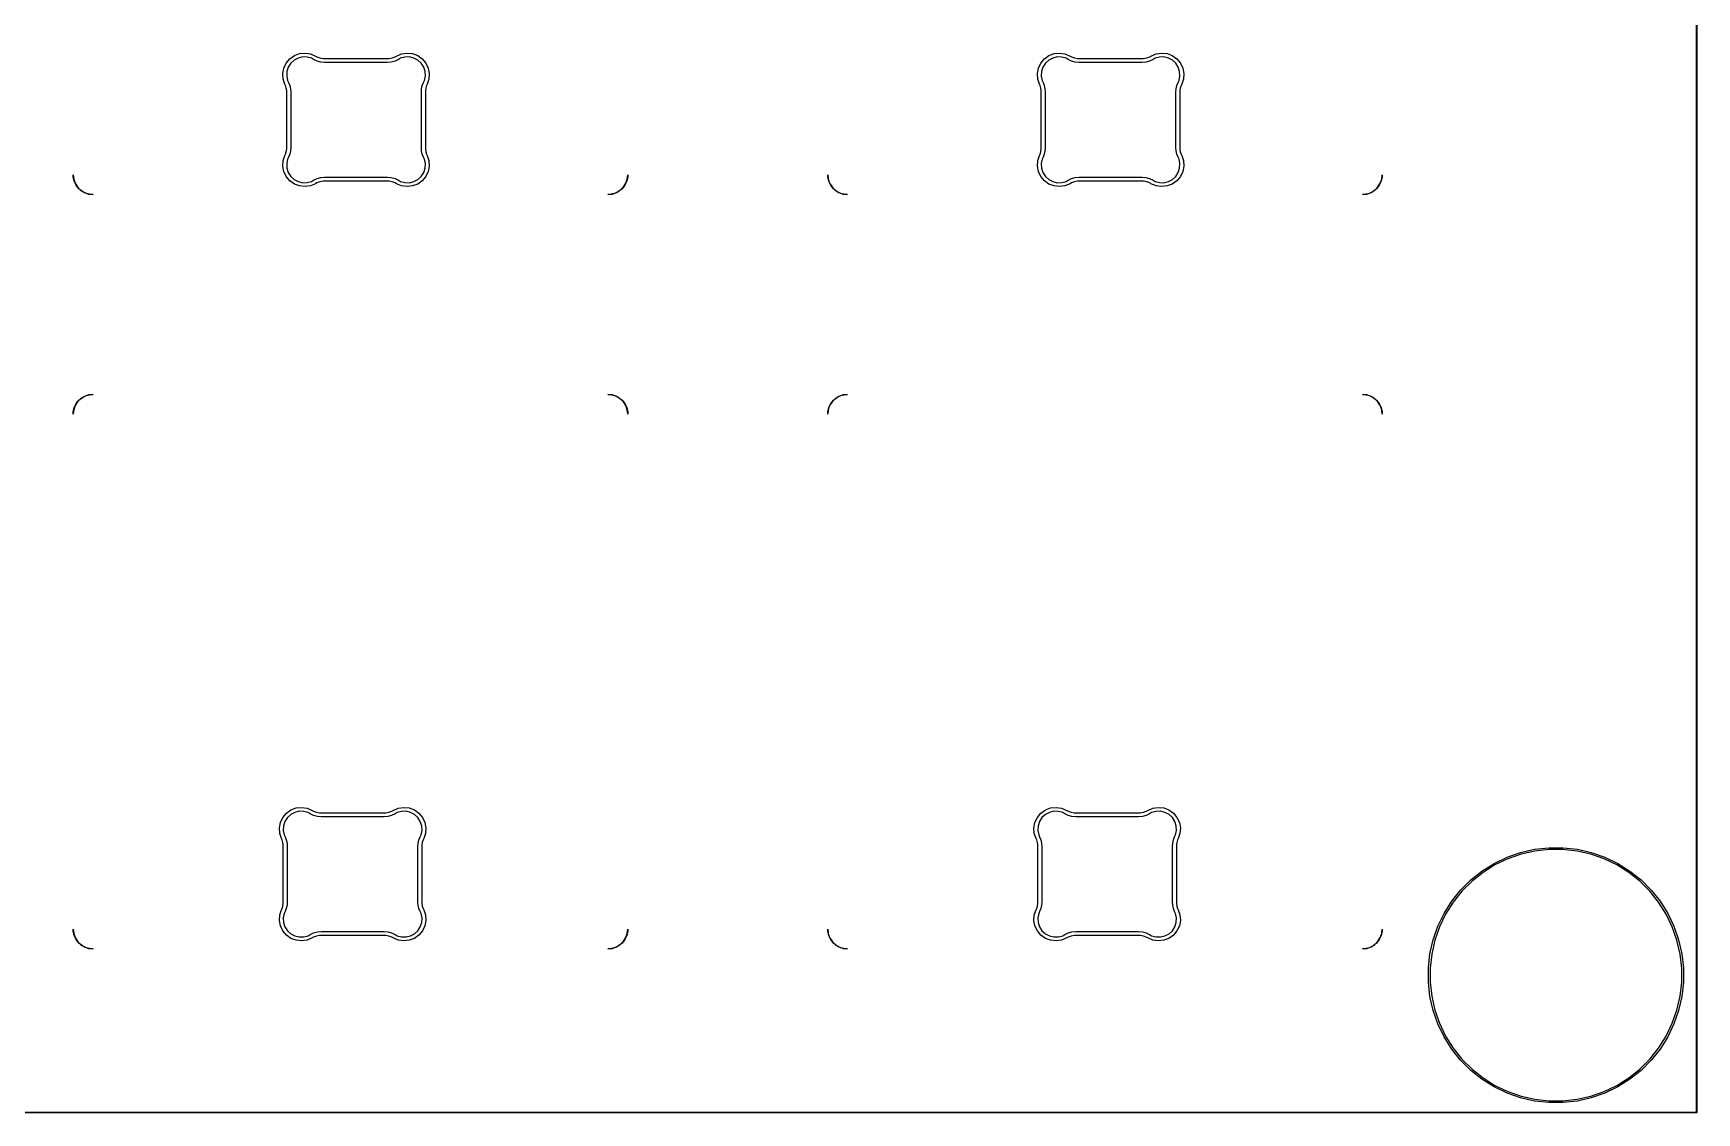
# Model space of a CAD drawing. Header units: inches. Extents: x -0.9 to 12.5, y -6 to -2.
# Drawn here: x 10.843 to 12.496, y -5.966 to -4.893 of the extents above; entities that cross this region are included whole.
import ezdxf

# ---------------------------------------------------------------- set-up
doc = ezdxf.new("R2010")
doc.units = ezdxf.units.IN
doc.header["$MEASUREMENT"] = 0
doc.layers.add('Edge.Cuts', color=40, linetype='CONTINUOUS', true_color=0xfabd2f)

msp = doc.modelspace()

# ---------------------------------------------------------------- linework, layer by layer
at = {"layer": 'Edge.Cuts', "linetype": 'CONTINUOUS'}
for p, q in [((12.4959, -5.9659), (12.4959, -2.0293)), ((12.4963, -2.0291), (12.4963, -5.9661)), ((11.0919, -4.9277), (11.0943, -4.9227)), ((11.0943, -4.9227), (11.0978, -4.9185)), ((11.0963, -4.9267), (11.0949, -4.931)), ((11.0988, -4.9229), (11.0963, -4.9267)), ((11.0978, -4.9185), (11.1023, -4.9153)), ((11.1021, -4.9198), (11.0988, -4.9229)), ((11.1061, -4.9177), (11.1021, -4.9198)), ((11.1023, -4.9153), (11.1074, -4.9133)), ((11.1106, -4.9166), (11.1061, -4.9177)), ((11.1074, -4.9133), (11.1129, -4.9127)), ((11.1151, -4.9167), (11.1106, -4.9166)), ((11.1129, -4.9127), (11.1183, -4.9135)), ((11.1195, -4.9179), (11.1151, -4.9167)), ((11.1183, -4.9135), (11.1234, -4.9157)), ((11.1214, -4.9191), (11.1195, -4.9179)), ((11.1249, -4.9207), (11.1214, -4.9191)), ((11.1234, -4.9157), (11.1248, -4.9165)), ((11.1248, -4.9165), (11.1277, -4.9176)), ((11.1285, -4.9217), (11.1249, -4.9207)), ((11.1277, -4.9176), (11.1308, -4.9181)), ((11.1323, -4.922), (11.1285, -4.9217)), ((11.1308, -4.9181), (11.1323, -4.9181)), ((11.1323, -4.9181), (11.1323, -4.9181)), ((11.1323, -4.9181), (11.1949, -4.9181)), ((11.1949, -4.922), (11.1323, -4.922)), ((11.1323, -4.922), (11.1323, -4.922)), ((11.1949, -4.9181), (11.1965, -4.9181)), ((11.1987, -4.9217), (11.1949, -4.922)), ((11.1965, -4.9181), (11.1995, -4.9176)), ((11.2024, -4.9207), (11.1987, -4.9217)), ((11.1995, -4.9176), (11.2025, -4.9165)), ((11.2058, -4.9191), (11.2024, -4.9207)), ((11.2025, -4.9165), (11.2038, -4.9157)), ((11.2038, -4.9157), (11.2089, -4.9135)), ((11.2078, -4.9179), (11.2058, -4.9191)), ((11.2122, -4.9167), (11.2078, -4.9179)), ((11.2089, -4.9135), (11.2143, -4.9127)), ((11.2167, -4.9166), (11.2122, -4.9167)), ((11.2143, -4.9127), (11.2198, -4.9133)), ((11.2211, -4.9177), (11.2167, -4.9166)), ((11.2198, -4.9133), (11.225, -4.9153)), ((11.2251, -4.9198), (11.2211, -4.9177)), ((11.225, -4.9153), (11.2294, -4.9185)), ((11.2284, -4.9229), (11.2251, -4.9198)), ((11.2309, -4.9267), (11.2284, -4.9229)), ((11.2294, -4.9185), (11.233, -4.9227)), ((11.2323, -4.931), (11.2309, -4.9267)), ((11.233, -4.9227), (11.2353, -4.9277)), ((11.8419, -4.9277), (11.8443, -4.9227)), ((11.8443, -4.9227), (11.8478, -4.9185)), ((11.8463, -4.9267), (11.8449, -4.931)), ((11.8488, -4.9229), (11.8463, -4.9267)), ((11.8478, -4.9185), (11.8523, -4.9153)), ((11.8521, -4.9198), (11.8488, -4.9229)), ((11.8561, -4.9177), (11.8521, -4.9198)), ((11.8523, -4.9153), (11.8574, -4.9133)), ((11.8606, -4.9166), (11.8561, -4.9177)), ((11.8574, -4.9133), (11.8629, -4.9127)), ((11.8651, -4.9167), (11.8606, -4.9166)), ((11.8629, -4.9127), (11.8683, -4.9135)), ((11.8695, -4.9179), (11.8651, -4.9167)), ((11.8683, -4.9135), (11.8734, -4.9157)), ((11.8714, -4.9191), (11.8695, -4.9179)), ((11.8749, -4.9207), (11.8714, -4.9191)), ((11.8734, -4.9157), (11.8748, -4.9165)), ((11.8748, -4.9165), (11.8777, -4.9176)), ((11.8785, -4.9217), (11.8749, -4.9207)), ((11.8777, -4.9176), (11.8808, -4.9181)), ((11.8823, -4.922), (11.8785, -4.9217)), ((11.8808, -4.9181), (11.8823, -4.9181)), ((11.8823, -4.9181), (11.8823, -4.9181)), ((11.8823, -4.9181), (11.9449, -4.9181)), ((11.9449, -4.922), (11.8823, -4.922)), ((11.8823, -4.922), (11.8823, -4.922)), ((11.9449, -4.9181), (11.9465, -4.9181)), ((11.9487, -4.9217), (11.9449, -4.922)), ((11.9465, -4.9181), (11.9495, -4.9176)), ((11.9524, -4.9207), (11.9487, -4.9217)), ((11.9495, -4.9176), (11.9525, -4.9165)), ((11.9558, -4.9191), (11.9524, -4.9207)), ((11.9525, -4.9165), (11.9538, -4.9157)), ((11.9538, -4.9157), (11.9589, -4.9135)), ((11.9578, -4.9179), (11.9558, -4.9191)), ((11.9622, -4.9167), (11.9578, -4.9179)), ((11.9589, -4.9135), (11.9643, -4.9127)), ((11.9667, -4.9166), (11.9622, -4.9167)), ((11.9643, -4.9127), (11.9698, -4.9133)), ((11.9711, -4.9177), (11.9667, -4.9166)), ((11.9698, -4.9133), (11.975, -4.9153)), ((11.9751, -4.9198), (11.9711, -4.9177)), ((11.975, -4.9153), (11.9794, -4.9185)), ((11.9784, -4.9229), (11.9751, -4.9198)), ((11.9809, -4.9267), (11.9784, -4.9229)), ((11.9794, -4.9185), (11.983, -4.9227)), ((11.9823, -4.931), (11.9809, -4.9267)), ((11.983, -4.9227), (11.9853, -4.9277)), ((11.0909, -4.9331), (11.0919, -4.9277)), ((11.0912, -4.9386), (11.0909, -4.9331)), ((11.093, -4.9438), (11.0912, -4.9386)), ((11.0935, -4.945), (11.093, -4.9438)), ((11.0949, -4.931), (11.0947, -4.9356)), ((11.0947, -4.9356), (11.0955, -4.94)), ((11.0955, -4.94), (11.0965, -4.9421)), ((11.0965, -4.9421), (11.0977, -4.9451)), ((11.2295, -4.9451), (11.2307, -4.9421)), ((11.2307, -4.9421), (11.2317, -4.94)), ((11.2307, -4.9421), (11.2307, -4.9421)), ((11.2317, -4.94), (11.2326, -4.9356)), ((11.2326, -4.9356), (11.2323, -4.931)), ((11.2343, -4.9438), (11.2337, -4.945)), ((11.236, -4.9386), (11.2343, -4.9438)), ((11.2343, -4.9438), (11.2343, -4.9438)), ((11.2353, -4.9277), (11.2364, -4.9331)), ((11.2364, -4.9331), (11.236, -4.9386)), ((11.8409, -4.9331), (11.8419, -4.9277)), ((11.8412, -4.9386), (11.8409, -4.9331)), ((11.843, -4.9438), (11.8412, -4.9386)), ((11.8435, -4.945), (11.843, -4.9438)), ((11.8449, -4.931), (11.8447, -4.9356)), ((11.8447, -4.9356), (11.8455, -4.94)), ((11.8455, -4.94), (11.8465, -4.9421)), ((11.8465, -4.9421), (11.8477, -4.9451)), ((11.9795, -4.9451), (11.9807, -4.9421)), ((11.9807, -4.9421), (11.9817, -4.94)), ((11.9807, -4.9421), (11.9807, -4.9421)), ((11.9817, -4.94), (11.9826, -4.9356)), ((11.9826, -4.9356), (11.9823, -4.931)), ((11.9843, -4.9438), (11.9837, -4.945)), ((11.986, -4.9386), (11.9843, -4.9438)), ((11.9843, -4.9438), (11.9843, -4.9438)), ((11.9853, -4.9277), (11.9864, -4.9331)), ((11.9864, -4.9331), (11.986, -4.9386)), ((11.0943, -4.9475), (11.0935, -4.945)), ((11.0947, -4.9501), (11.0943, -4.9475)), ((11.0947, -4.9515), (11.0947, -4.9501)), ((11.0947, -5.0068), (11.0947, -4.9515)), ((11.0947, -4.9515), (11.0947, -4.9515)), ((11.0977, -4.9451), (11.0984, -4.9482)), ((11.0984, -4.9482), (11.0987, -4.9515)), ((11.0987, -4.9515), (11.0987, -4.9515)), ((11.0987, -4.9515), (11.0987, -5.0068)), ((11.2286, -4.9515), (11.2288, -4.9482)), ((11.2286, -5.0068), (11.2286, -4.9515)), ((11.2286, -4.9515), (11.2286, -4.9515)), ((11.2288, -4.9482), (11.2295, -4.9451)), ((11.2329, -4.9475), (11.2325, -4.9501)), ((11.2325, -4.9501), (11.2325, -4.9515)), ((11.2325, -4.9515), (11.2325, -4.9515)), ((11.2325, -4.9515), (11.2325, -5.0068)), ((11.2337, -4.945), (11.2329, -4.9475)), ((11.8443, -4.9475), (11.8435, -4.945)), ((11.8447, -4.9501), (11.8443, -4.9475)), ((11.8447, -4.9515), (11.8447, -4.9501)), ((11.8447, -5.0068), (11.8447, -4.9515)), ((11.8447, -4.9515), (11.8447, -4.9515)), ((11.8477, -4.9451), (11.8484, -4.9482)), ((11.8484, -4.9482), (11.8487, -4.9515)), ((11.8487, -4.9515), (11.8487, -4.9515)), ((11.8487, -4.9515), (11.8487, -5.0068)), ((11.9786, -4.9515), (11.9788, -4.9482)), ((11.9786, -5.0068), (11.9786, -4.9515)), ((11.9786, -4.9515), (11.9786, -4.9515)), ((11.9788, -4.9482), (11.9795, -4.9451)), ((11.9829, -4.9475), (11.9825, -4.9501)), ((11.9825, -4.9501), (11.9825, -4.9515)), ((11.9825, -4.9515), (11.9825, -4.9515)), ((11.9825, -4.9515), (11.9825, -5.0068)), ((11.9837, -4.945), (11.9829, -4.9475)), ((11.0943, -5.0108), (11.0947, -5.0081)), ((11.0947, -5.0081), (11.0947, -5.0068)), ((11.0947, -5.0068), (11.0947, -5.0068)), ((11.0987, -5.0068), (11.0984, -5.01)), ((11.0987, -5.0068), (11.0987, -5.0068)), ((11.2288, -5.01), (11.2286, -5.0068)), ((11.2325, -5.0068), (11.2325, -5.0081)), ((11.2325, -5.0081), (11.2329, -5.0108)), ((11.8443, -5.0108), (11.8447, -5.0081)), ((11.8447, -5.0081), (11.8447, -5.0068)), ((11.8447, -5.0068), (11.8447, -5.0068)), ((11.8487, -5.0068), (11.8484, -5.01)), ((11.8487, -5.0068), (11.8487, -5.0068)), ((11.9788, -5.01), (11.9786, -5.0068)), ((11.9825, -5.0068), (11.9825, -5.0081)), ((11.9825, -5.0081), (11.9829, -5.0108)), ((11.0909, -5.0252), (11.0912, -5.0197)), ((11.0919, -5.0306), (11.0909, -5.0252)), ((11.0912, -5.0197), (11.093, -5.0145)), ((11.093, -5.0145), (11.0935, -5.0133)), ((11.093, -5.0145), (11.093, -5.0145)), ((11.0935, -5.0133), (11.0943, -5.0108)), ((11.0955, -5.0182), (11.0947, -5.0227)), ((11.0947, -5.0227), (11.0949, -5.0272)), ((11.0965, -5.0162), (11.0955, -5.0182)), ((11.0977, -5.0132), (11.0965, -5.0162)), ((11.0965, -5.0162), (11.0965, -5.0162)), ((11.0984, -5.01), (11.0977, -5.0132)), ((11.2295, -5.0132), (11.2288, -5.01)), ((11.2307, -5.0162), (11.2295, -5.0132)), ((11.2317, -5.0182), (11.2307, -5.0162)), ((11.2326, -5.0227), (11.2317, -5.0182)), ((11.2323, -5.0272), (11.2326, -5.0227)), ((11.2329, -5.0108), (11.2337, -5.0133)), ((11.2337, -5.0133), (11.2343, -5.0145)), ((11.2343, -5.0145), (11.2343, -5.0145)), ((11.2343, -5.0145), (11.236, -5.0197)), ((11.2364, -5.0252), (11.2353, -5.0306)), ((11.236, -5.0197), (11.2364, -5.0252)), ((11.8409, -5.0252), (11.8412, -5.0197)), ((11.8419, -5.0306), (11.8409, -5.0252)), ((11.8412, -5.0197), (11.843, -5.0145)), ((11.843, -5.0145), (11.8435, -5.0133)), ((11.843, -5.0145), (11.843, -5.0145)), ((11.8435, -5.0133), (11.8443, -5.0108)), ((11.8455, -5.0182), (11.8447, -5.0227)), ((11.8447, -5.0227), (11.8449, -5.0272)), ((11.8465, -5.0162), (11.8455, -5.0182)), ((11.8477, -5.0132), (11.8465, -5.0162)), ((11.8465, -5.0162), (11.8465, -5.0162)), ((11.8484, -5.01), (11.8477, -5.0132)), ((11.9795, -5.0132), (11.9788, -5.01)), ((11.9807, -5.0162), (11.9795, -5.0132)), ((11.9817, -5.0182), (11.9807, -5.0162)), ((11.9826, -5.0227), (11.9817, -5.0182)), ((11.9823, -5.0272), (11.9826, -5.0227)), ((11.9829, -5.0108), (11.9837, -5.0133)), ((11.9837, -5.0133), (11.9843, -5.0145)), ((11.9843, -5.0145), (11.9843, -5.0145)), ((11.9843, -5.0145), (11.986, -5.0197)), ((11.9864, -5.0252), (11.9853, -5.0306)), ((11.986, -5.0197), (11.9864, -5.0252)), ((10.8825, -5.0359), (10.8825, -5.0337)), ((10.8825, -5.0337), (10.883, -5.038)), ((10.8835, -5.0402), (10.8825, -5.0359)), ((10.883, -5.038), (10.8844, -5.0422)), ((10.8854, -5.0442), (10.8835, -5.0402)), ((10.8844, -5.0422), (10.8868, -5.0459)), ((11.0943, -5.0356), (11.0919, -5.0306)), ((11.0978, -5.0398), (11.0943, -5.0356)), ((11.0949, -5.0272), (11.0963, -5.0315)), ((11.0963, -5.0315), (11.0988, -5.0354)), ((11.1023, -5.043), (11.0978, -5.0398)), ((11.0988, -5.0354), (11.1021, -5.0384)), ((11.1021, -5.0384), (11.1061, -5.0406)), ((11.1074, -5.0449), (11.1023, -5.043)), ((11.1061, -5.0406), (11.1106, -5.0416)), ((11.1106, -5.0416), (11.1151, -5.0415)), ((11.1151, -5.0415), (11.1195, -5.0403)), ((11.1234, -5.0426), (11.1183, -5.0447)), ((11.1195, -5.0403), (11.1214, -5.0392)), ((11.1214, -5.0392), (11.1249, -5.0376)), ((11.1214, -5.0392), (11.1214, -5.0392)), ((11.1248, -5.0418), (11.1234, -5.0426)), ((11.1234, -5.0426), (11.1234, -5.0426)), ((11.1277, -5.0407), (11.1248, -5.0418)), ((11.1249, -5.0376), (11.1285, -5.0366)), ((11.1308, -5.0402), (11.1277, -5.0407)), ((11.1285, -5.0366), (11.1323, -5.0362)), ((11.1323, -5.0402), (11.1308, -5.0402)), ((11.1323, -5.0362), (11.1949, -5.0362)), ((11.1949, -5.0402), (11.1323, -5.0402)), ((11.1949, -5.0362), (11.1987, -5.0366)), ((11.1965, -5.0402), (11.1949, -5.0402)), ((11.1995, -5.0407), (11.1965, -5.0402)), ((11.1987, -5.0366), (11.2024, -5.0376)), ((11.2025, -5.0418), (11.1995, -5.0407)), ((11.2024, -5.0376), (11.2058, -5.0392)), ((11.2038, -5.0426), (11.2025, -5.0418)), ((11.2089, -5.0447), (11.2038, -5.0426)), ((11.2058, -5.0392), (11.2078, -5.0403)), ((11.2078, -5.0403), (11.2122, -5.0415)), ((11.2122, -5.0415), (11.2167, -5.0416)), ((11.2167, -5.0416), (11.2211, -5.0406)), ((11.225, -5.043), (11.2198, -5.0449)), ((11.2211, -5.0406), (11.2251, -5.0384)), ((11.2294, -5.0398), (11.225, -5.043)), ((11.2251, -5.0384), (11.2284, -5.0354)), ((11.2284, -5.0354), (11.2309, -5.0315)), ((11.233, -5.0356), (11.2294, -5.0398)), ((11.2309, -5.0315), (11.2323, -5.0272)), ((11.2353, -5.0306), (11.233, -5.0356)), ((11.4294, -5.0459), (11.4317, -5.0422)), ((11.4327, -5.0402), (11.4307, -5.0442)), ((11.4317, -5.0422), (11.4332, -5.038)), ((11.4337, -5.0359), (11.4327, -5.0402)), ((11.4332, -5.038), (11.4337, -5.0337)), ((11.4337, -5.0337), (11.4337, -5.0359)), ((11.6325, -5.0359), (11.6325, -5.0337)), ((11.6325, -5.0337), (11.633, -5.038)), ((11.6335, -5.0402), (11.6325, -5.0359)), ((11.633, -5.038), (11.6344, -5.0422)), ((11.6354, -5.0442), (11.6335, -5.0402)), ((11.6344, -5.0422), (11.6368, -5.0459)), ((11.8443, -5.0356), (11.8419, -5.0306)), ((11.8478, -5.0398), (11.8443, -5.0356)), ((11.8449, -5.0272), (11.8463, -5.0315)), ((11.8463, -5.0315), (11.8488, -5.0354)), ((11.8523, -5.043), (11.8478, -5.0398)), ((11.8488, -5.0354), (11.8521, -5.0384)), ((11.8521, -5.0384), (11.8561, -5.0406)), ((11.8574, -5.0449), (11.8523, -5.043)), ((11.8561, -5.0406), (11.8606, -5.0416)), ((11.8606, -5.0416), (11.8651, -5.0415)), ((11.8651, -5.0415), (11.8695, -5.0403)), ((11.8734, -5.0426), (11.8683, -5.0447)), ((11.8695, -5.0403), (11.8714, -5.0392)), ((11.8714, -5.0392), (11.8749, -5.0376)), ((11.8714, -5.0392), (11.8714, -5.0392)), ((11.8748, -5.0418), (11.8734, -5.0426)), ((11.8734, -5.0426), (11.8734, -5.0426)), ((11.8777, -5.0407), (11.8748, -5.0418)), ((11.8749, -5.0376), (11.8785, -5.0366)), ((11.8808, -5.0402), (11.8777, -5.0407)), ((11.8785, -5.0366), (11.8823, -5.0362)), ((11.8823, -5.0402), (11.8808, -5.0402)), ((11.8823, -5.0362), (11.9449, -5.0362)), ((11.9449, -5.0402), (11.8823, -5.0402)), ((11.9449, -5.0362), (11.9487, -5.0366)), ((11.9465, -5.0402), (11.9449, -5.0402)), ((11.9495, -5.0407), (11.9465, -5.0402)), ((11.9487, -5.0366), (11.9524, -5.0376)), ((11.9525, -5.0418), (11.9495, -5.0407)), ((11.9524, -5.0376), (11.9558, -5.0392)), ((11.9538, -5.0426), (11.9525, -5.0418)), ((11.9589, -5.0447), (11.9538, -5.0426)), ((11.9558, -5.0392), (11.9578, -5.0403)), ((11.9578, -5.0403), (11.9622, -5.0415)), ((11.9622, -5.0415), (11.9667, -5.0416)), ((11.9667, -5.0416), (11.9711, -5.0406)), ((11.975, -5.043), (11.9698, -5.0449)), ((11.9711, -5.0406), (11.9751, -5.0384)), ((11.9794, -5.0398), (11.975, -5.043)), ((11.9751, -5.0384), (11.9784, -5.0354)), ((11.9784, -5.0354), (11.9809, -5.0315)), ((11.983, -5.0356), (11.9794, -5.0398)), ((11.9809, -5.0315), (11.9823, -5.0272)), ((11.9853, -5.0306), (11.983, -5.0356)), ((12.1794, -5.0459), (12.1817, -5.0422)), ((12.1827, -5.0402), (12.1807, -5.0442)), ((12.1817, -5.0422), (12.1832, -5.038)), ((12.1837, -5.0359), (12.1827, -5.0402)), ((12.1832, -5.038), (12.1837, -5.0337)), ((12.1837, -5.0337), (12.1837, -5.0359)), ((10.8882, -5.0477), (10.8854, -5.0442)), ((10.8868, -5.0459), (10.8899, -5.0491)), ((10.8916, -5.0504), (10.8882, -5.0477)), ((10.8899, -5.0491), (10.8936, -5.0514)), ((10.8956, -5.0524), (10.8916, -5.0504)), ((10.8936, -5.0514), (10.8978, -5.0529)), ((10.8999, -5.0533), (10.8956, -5.0524)), ((10.8978, -5.0529), (10.9022, -5.0533)), ((10.9022, -5.0533), (10.8999, -5.0533)), ((11.1129, -5.0455), (11.1074, -5.0449)), ((11.1183, -5.0447), (11.1129, -5.0455)), ((11.2143, -5.0455), (11.2089, -5.0447)), ((11.2198, -5.0449), (11.2143, -5.0455)), ((11.414, -5.0533), (11.4184, -5.0529)), ((11.4162, -5.0533), (11.414, -5.0533)), ((11.4205, -5.0524), (11.4162, -5.0533)), ((11.4184, -5.0529), (11.4225, -5.0514)), ((11.4245, -5.0504), (11.4205, -5.0524)), ((11.4225, -5.0514), (11.4262, -5.0491)), ((11.428, -5.0477), (11.4245, -5.0504)), ((11.4262, -5.0491), (11.4294, -5.0459)), ((11.4307, -5.0442), (11.428, -5.0477)), ((11.6382, -5.0477), (11.6354, -5.0442)), ((11.6368, -5.0459), (11.6399, -5.0491)), ((11.6416, -5.0504), (11.6382, -5.0477)), ((11.6399, -5.0491), (11.6436, -5.0514)), ((11.6456, -5.0524), (11.6416, -5.0504)), ((11.6436, -5.0514), (11.6478, -5.0529)), ((11.6499, -5.0533), (11.6456, -5.0524)), ((11.6478, -5.0529), (11.6522, -5.0533)), ((11.6522, -5.0533), (11.6499, -5.0533)), ((11.8629, -5.0455), (11.8574, -5.0449)), ((11.8683, -5.0447), (11.8629, -5.0455)), ((11.9643, -5.0455), (11.9589, -5.0447)), ((11.9698, -5.0449), (11.9643, -5.0455)), ((12.164, -5.0533), (12.1684, -5.0529)), ((12.1662, -5.0533), (12.164, -5.0533)), ((12.1705, -5.0524), (12.1662, -5.0533)), ((12.1684, -5.0529), (12.1725, -5.0514)), ((12.1745, -5.0504), (12.1705, -5.0524)), ((12.1725, -5.0514), (12.1762, -5.0491)), ((12.178, -5.0477), (12.1745, -5.0504)), ((12.1762, -5.0491), (12.1794, -5.0459)), ((12.1807, -5.0442), (12.178, -5.0477)), ((10.8854, -5.2613), (10.8882, -5.2578)), ((10.8899, -5.2565), (10.8868, -5.2596)), ((10.8882, -5.2578), (10.8916, -5.2551)), ((10.8936, -5.2541), (10.8899, -5.2565)), ((10.8916, -5.2551), (10.8956, -5.2532)), ((10.8978, -5.2527), (10.8936, -5.2541)), ((10.8956, -5.2532), (10.8999, -5.2522)), ((10.9022, -5.2522), (10.8978, -5.2527)), ((10.8999, -5.2522), (10.9022, -5.2522)), ((11.4184, -5.2527), (11.414, -5.2522)), ((11.414, -5.2522), (11.4162, -5.2522)), ((11.4162, -5.2522), (11.4205, -5.2532)), ((11.4225, -5.2541), (11.4184, -5.2527)), ((11.4205, -5.2532), (11.4245, -5.2551)), ((11.4262, -5.2565), (11.4225, -5.2541)), ((11.4245, -5.2551), (11.428, -5.2578)), ((11.4294, -5.2596), (11.4262, -5.2565)), ((11.428, -5.2578), (11.4307, -5.2613)), ((11.6354, -5.2613), (11.6382, -5.2578)), ((11.6399, -5.2565), (11.6368, -5.2596)), ((11.6382, -5.2578), (11.6416, -5.2551)), ((11.6436, -5.2541), (11.6399, -5.2565)), ((11.6416, -5.2551), (11.6456, -5.2532)), ((11.6478, -5.2527), (11.6436, -5.2541)), ((11.6456, -5.2532), (11.6499, -5.2522)), ((11.6522, -5.2522), (11.6478, -5.2527)), ((11.6499, -5.2522), (11.6522, -5.2522)), ((12.1684, -5.2527), (12.164, -5.2522)), ((12.164, -5.2522), (12.1662, -5.2522)), ((12.1662, -5.2522), (12.1705, -5.2532)), ((12.1725, -5.2541), (12.1684, -5.2527)), ((12.1705, -5.2532), (12.1745, -5.2551)), ((12.1762, -5.2565), (12.1725, -5.2541)), ((12.1745, -5.2551), (12.178, -5.2578)), ((12.1794, -5.2596), (12.1762, -5.2565)), ((12.178, -5.2578), (12.1807, -5.2613)), ((10.8825, -5.2696), (10.8835, -5.2653)), ((10.883, -5.2675), (10.8825, -5.2719)), ((10.8825, -5.2719), (10.8825, -5.2696)), ((10.8844, -5.2633), (10.883, -5.2675)), ((10.8835, -5.2653), (10.8854, -5.2613)), ((10.8868, -5.2596), (10.8844, -5.2633)), ((11.4317, -5.2633), (11.4294, -5.2596)), ((11.4307, -5.2613), (11.4327, -5.2653)), ((11.4332, -5.2675), (11.4317, -5.2633)), ((11.4327, -5.2653), (11.4337, -5.2696)), ((11.4337, -5.2719), (11.4332, -5.2675)), ((11.4337, -5.2696), (11.4337, -5.2719)), ((11.6325, -5.2696), (11.6335, -5.2653)), ((11.633, -5.2675), (11.6325, -5.2719)), ((11.6325, -5.2719), (11.6325, -5.2696)), ((11.6344, -5.2633), (11.633, -5.2675)), ((11.6335, -5.2653), (11.6354, -5.2613)), ((11.6368, -5.2596), (11.6344, -5.2633)), ((12.1817, -5.2633), (12.1794, -5.2596)), ((12.1807, -5.2613), (12.1827, -5.2653)), ((12.1832, -5.2675), (12.1817, -5.2633)), ((12.1827, -5.2653), (12.1837, -5.2696)), ((12.1837, -5.2719), (12.1832, -5.2675)), ((12.1837, -5.2696), (12.1837, -5.2719)), ((11.0909, -5.6727), (11.0944, -5.6685)), ((11.0944, -5.6685), (11.0989, -5.6653)), ((11.0988, -5.6698), (11.0954, -5.6729)), ((11.1028, -5.6677), (11.0988, -5.6698)), ((11.0989, -5.6653), (11.104, -5.6633)), ((11.1072, -5.6666), (11.1028, -5.6677)), ((11.104, -5.6633), (11.1095, -5.6627)), ((11.1117, -5.6667), (11.1072, -5.6666)), ((11.1095, -5.6627), (11.115, -5.6635)), ((11.1161, -5.6679), (11.1117, -5.6667)), ((11.115, -5.6635), (11.12, -5.6657)), ((11.118, -5.6691), (11.1161, -5.6679)), ((11.1215, -5.6707), (11.118, -5.6691)), ((11.12, -5.6657), (11.1214, -5.6665)), ((11.1214, -5.6665), (11.1243, -5.6676)), ((11.1252, -5.6717), (11.1215, -5.6707)), ((11.1243, -5.6676), (11.1274, -5.6681)), ((11.1274, -5.6681), (11.129, -5.6681)), ((11.129, -5.6681), (11.129, -5.6681)), ((11.129, -5.6681), (11.1915, -5.6681)), ((11.1915, -5.6681), (11.1931, -5.6681)), ((11.1931, -5.6681), (11.1962, -5.6676)), ((11.199, -5.6707), (11.1953, -5.6717)), ((11.1962, -5.6676), (11.1991, -5.6665)), ((11.2024, -5.6691), (11.199, -5.6707)), ((11.1991, -5.6665), (11.2005, -5.6657)), ((11.2005, -5.6657), (11.2055, -5.6635)), ((11.2044, -5.6679), (11.2024, -5.6691)), ((11.2088, -5.6667), (11.2044, -5.6679)), ((11.2055, -5.6635), (11.211, -5.6627)), ((11.2133, -5.6666), (11.2088, -5.6667)), ((11.211, -5.6627), (11.2164, -5.6633)), ((11.2177, -5.6677), (11.2133, -5.6666)), ((11.2164, -5.6633), (11.2216, -5.6653)), ((11.2217, -5.6698), (11.2177, -5.6677)), ((11.2216, -5.6653), (11.2261, -5.6685)), ((11.2251, -5.6729), (11.2217, -5.6698)), ((11.2261, -5.6685), (11.2296, -5.6727)), ((11.8409, -5.6727), (11.8444, -5.6685)), ((11.8444, -5.6685), (11.8489, -5.6653)), ((11.8488, -5.6698), (11.8454, -5.6729)), ((11.8528, -5.6677), (11.8488, -5.6698)), ((11.8489, -5.6653), (11.854, -5.6633)), ((11.8572, -5.6666), (11.8528, -5.6677)), ((11.854, -5.6633), (11.8595, -5.6627)), ((11.8617, -5.6667), (11.8572, -5.6666)), ((11.8595, -5.6627), (11.865, -5.6635)), ((11.8661, -5.6679), (11.8617, -5.6667)), ((11.865, -5.6635), (11.87, -5.6657)), ((11.868, -5.6691), (11.8661, -5.6679)), ((11.8715, -5.6707), (11.868, -5.6691)), ((11.87, -5.6657), (11.8714, -5.6665)), ((11.8714, -5.6665), (11.8743, -5.6676)), ((11.8752, -5.6717), (11.8715, -5.6707)), ((11.8743, -5.6676), (11.8774, -5.6681)), ((11.8774, -5.6681), (11.879, -5.6681)), ((11.879, -5.6681), (11.879, -5.6681)), ((11.879, -5.6681), (11.9415, -5.6681)), ((11.9415, -5.6681), (11.9431, -5.6681)), ((11.9431, -5.6681), (11.9462, -5.6676)), ((11.949, -5.6707), (11.9453, -5.6717)), ((11.9462, -5.6676), (11.9491, -5.6665)), ((11.9524, -5.6691), (11.949, -5.6707)), ((11.9491, -5.6665), (11.9505, -5.6657)), ((11.9505, -5.6657), (11.9555, -5.6635)), ((11.9544, -5.6679), (11.9524, -5.6691)), ((11.9588, -5.6667), (11.9544, -5.6679)), ((11.9555, -5.6635), (11.961, -5.6627)), ((11.9633, -5.6666), (11.9588, -5.6667)), ((11.961, -5.6627), (11.9664, -5.6633)), ((11.9677, -5.6677), (11.9633, -5.6666)), ((11.9664, -5.6633), (11.9716, -5.6653)), ((11.9717, -5.6698), (11.9677, -5.6677)), ((11.9716, -5.6653), (11.9761, -5.6685)), ((11.9751, -5.6729), (11.9717, -5.6698)), ((11.9761, -5.6685), (11.9796, -5.6727)), ((11.0875, -5.6831), (11.0885, -5.6777)), ((11.0878, -5.6886), (11.0875, -5.6831)), ((11.0885, -5.6777), (11.0909, -5.6727)), ((11.0916, -5.681), (11.0913, -5.6856)), ((11.0913, -5.6856), (11.0922, -5.69)), ((11.093, -5.6767), (11.0916, -5.681)), ((11.0954, -5.6729), (11.093, -5.6767)), ((11.129, -5.672), (11.1252, -5.6717)), ((11.1915, -5.672), (11.129, -5.672)), ((11.129, -5.672), (11.129, -5.672)), ((11.1953, -5.6717), (11.1915, -5.672)), ((11.2275, -5.6767), (11.2251, -5.6729)), ((11.2289, -5.681), (11.2275, -5.6767)), ((11.2283, -5.69), (11.2292, -5.6856)), ((11.2292, -5.6856), (11.2289, -5.681)), ((11.2296, -5.6727), (11.232, -5.6777)), ((11.232, -5.6777), (11.233, -5.6831)), ((11.233, -5.6831), (11.2326, -5.6886)), ((11.8375, -5.6831), (11.8385, -5.6777)), ((11.8378, -5.6886), (11.8375, -5.6831)), ((11.8385, -5.6777), (11.8409, -5.6727)), ((11.8416, -5.681), (11.8413, -5.6856)), ((11.8413, -5.6856), (11.8422, -5.69)), ((11.843, -5.6767), (11.8416, -5.681)), ((11.8454, -5.6729), (11.843, -5.6767)), ((11.879, -5.672), (11.8752, -5.6717)), ((11.9415, -5.672), (11.879, -5.672)), ((11.879, -5.672), (11.879, -5.672)), ((11.9453, -5.6717), (11.9415, -5.672)), ((11.9775, -5.6767), (11.9751, -5.6729)), ((11.9789, -5.681), (11.9775, -5.6767)), ((11.9783, -5.69), (11.9792, -5.6856)), ((11.9792, -5.6856), (11.9789, -5.681)), ((11.9796, -5.6727), (11.982, -5.6777)), ((11.982, -5.6777), (11.983, -5.6831)), ((11.983, -5.6831), (11.9826, -5.6886)), ((11.0896, -5.6938), (11.0878, -5.6886)), ((11.0902, -5.695), (11.0896, -5.6938)), ((11.0909, -5.6975), (11.0902, -5.695)), ((11.0913, -5.7001), (11.0909, -5.6975)), ((11.0913, -5.7015), (11.0913, -5.7001)), ((11.0913, -5.7568), (11.0913, -5.7015)), ((11.0913, -5.7015), (11.0913, -5.7015)), ((11.0922, -5.69), (11.0931, -5.6921)), ((11.0931, -5.6921), (11.0943, -5.6951)), ((11.0943, -5.6951), (11.095, -5.6982)), ((11.095, -5.6982), (11.0953, -5.7015)), ((11.0953, -5.7015), (11.0953, -5.7015)), ((11.0953, -5.7015), (11.0953, -5.7568)), ((11.2252, -5.7015), (11.2254, -5.6982)), ((11.2252, -5.7568), (11.2252, -5.7015)), ((11.2252, -5.7015), (11.2252, -5.7015)), ((11.2254, -5.6982), (11.2262, -5.6951)), ((11.2262, -5.6951), (11.2273, -5.6921)), ((11.2273, -5.6921), (11.2283, -5.69)), ((11.2273, -5.6921), (11.2273, -5.6921)), ((11.2295, -5.6975), (11.2291, -5.7001)), ((11.2291, -5.7001), (11.2291, -5.7015)), ((11.2291, -5.7015), (11.2291, -5.7015)), ((11.2291, -5.7015), (11.2291, -5.7568)), ((11.2303, -5.695), (11.2295, -5.6975)), ((11.2309, -5.6938), (11.2303, -5.695)), ((11.2326, -5.6886), (11.2309, -5.6938)), ((11.2309, -5.6938), (11.2309, -5.6938)), ((11.8396, -5.6938), (11.8378, -5.6886)), ((11.8402, -5.695), (11.8396, -5.6938)), ((11.8409, -5.6975), (11.8402, -5.695)), ((11.8413, -5.7001), (11.8409, -5.6975)), ((11.8413, -5.7015), (11.8413, -5.7001)), ((11.8413, -5.7568), (11.8413, -5.7015)), ((11.8413, -5.7015), (11.8413, -5.7015)), ((11.8422, -5.69), (11.8431, -5.6921)), ((11.8431, -5.6921), (11.8443, -5.6951)), ((11.8443, -5.6951), (11.845, -5.6982)), ((11.845, -5.6982), (11.8453, -5.7015)), ((11.8453, -5.7015), (11.8453, -5.7015)), ((11.8453, -5.7015), (11.8453, -5.7568)), ((11.9752, -5.7015), (11.9754, -5.6982)), ((11.9752, -5.7568), (11.9752, -5.7015)), ((11.9752, -5.7015), (11.9752, -5.7015)), ((11.9754, -5.6982), (11.9762, -5.6951)), ((11.9762, -5.6951), (11.9773, -5.6921)), ((11.9773, -5.6921), (11.9783, -5.69)), ((11.9773, -5.6921), (11.9773, -5.6921)), ((11.9795, -5.6975), (11.9791, -5.7001)), ((11.9791, -5.7001), (11.9791, -5.7015)), ((11.9791, -5.7015), (11.9791, -5.7015)), ((11.9791, -5.7015), (11.9791, -5.7568)), ((11.9803, -5.695), (11.9795, -5.6975)), ((11.9809, -5.6938), (11.9803, -5.695)), ((11.9826, -5.6886), (11.9809, -5.6938)), ((11.9809, -5.6938), (11.9809, -5.6938)), ((12.3211, -5.7075), (12.335, -5.7044)), ((12.335, -5.7044), (12.3492, -5.7028)), ((12.3492, -5.7028), (12.3634, -5.7028)), ((12.3634, -5.7028), (12.3776, -5.7044)), ((12.3776, -5.7044), (12.3914, -5.7075)), ((12.2828, -5.726), (12.2949, -5.7184)), ((12.2957, -5.72), (12.2839, -5.7274)), ((12.2949, -5.7184), (12.3077, -5.7122)), ((12.3084, -5.7139), (12.2957, -5.72)), ((12.3077, -5.7122), (12.3211, -5.7075)), ((12.3216, -5.7092), (12.3084, -5.7139)), ((12.3353, -5.7061), (12.3216, -5.7092)), ((12.3493, -5.7045), (12.3353, -5.7061)), ((12.3633, -5.7045), (12.3493, -5.7045)), ((12.3773, -5.7061), (12.3633, -5.7045)), ((12.391, -5.7092), (12.3773, -5.7061)), ((12.4042, -5.7139), (12.391, -5.7092)), ((12.3914, -5.7075), (12.4049, -5.7122)), ((12.4169, -5.72), (12.4042, -5.7139)), ((12.4049, -5.7122), (12.4177, -5.7184)), ((12.4287, -5.7274), (12.4169, -5.72)), ((12.4177, -5.7184), (12.4298, -5.726)), ((12.2616, -5.7449), (12.2717, -5.7349)), ((12.2729, -5.7362), (12.2629, -5.7461)), ((12.2717, -5.7349), (12.2828, -5.726)), ((12.2839, -5.7274), (12.2729, -5.7362)), ((12.4397, -5.7362), (12.4287, -5.7274)), ((12.4298, -5.726), (12.4409, -5.7349)), ((12.4497, -5.7461), (12.4397, -5.7362)), ((12.4409, -5.7349), (12.451, -5.7449)), ((12.2527, -5.7561), (12.2616, -5.7449)), ((12.2629, -5.7461), (12.2542, -5.7571)), ((12.4584, -5.7571), (12.4497, -5.7461)), ((12.451, -5.7449), (12.4598, -5.7561)), ((11.0875, -5.7752), (11.0878, -5.7697)), ((11.0878, -5.7697), (11.0896, -5.7645)), ((11.0896, -5.7645), (11.0902, -5.7633)), ((11.0896, -5.7645), (11.0896, -5.7645)), ((11.0902, -5.7633), (11.0909, -5.7608)), ((11.0909, -5.7608), (11.0913, -5.7581)), ((11.0913, -5.7581), (11.0913, -5.7568)), ((11.0913, -5.7568), (11.0913, -5.7568)), ((11.0922, -5.7682), (11.0913, -5.7727)), ((11.0931, -5.7662), (11.0922, -5.7682)), ((11.0943, -5.7632), (11.0931, -5.7662)), ((11.0931, -5.7662), (11.0931, -5.7662)), ((11.095, -5.76), (11.0943, -5.7632)), ((11.0953, -5.7568), (11.095, -5.76)), ((11.0953, -5.7568), (11.0953, -5.7568)), ((11.2254, -5.76), (11.2252, -5.7568)), ((11.2262, -5.7632), (11.2254, -5.76)), ((11.2273, -5.7662), (11.2262, -5.7632)), ((11.2283, -5.7682), (11.2273, -5.7662)), ((11.2292, -5.7727), (11.2283, -5.7682)), ((11.2291, -5.7568), (11.2291, -5.7581)), ((11.2291, -5.7581), (11.2295, -5.7608)), ((11.2295, -5.7608), (11.2303, -5.7633)), ((11.2303, -5.7633), (11.2309, -5.7645)), ((11.2309, -5.7645), (11.2309, -5.7645)), ((11.2309, -5.7645), (11.2326, -5.7697)), ((11.2326, -5.7697), (11.233, -5.7752)), ((11.8375, -5.7752), (11.8378, -5.7697)), ((11.8378, -5.7697), (11.8396, -5.7645)), ((11.8396, -5.7645), (11.8402, -5.7633)), ((11.8396, -5.7645), (11.8396, -5.7645)), ((11.8402, -5.7633), (11.8409, -5.7608)), ((11.8409, -5.7608), (11.8413, -5.7581)), ((11.8413, -5.7581), (11.8413, -5.7568)), ((11.8413, -5.7568), (11.8413, -5.7568)), ((11.8422, -5.7682), (11.8413, -5.7727)), ((11.8431, -5.7662), (11.8422, -5.7682)), ((11.8443, -5.7632), (11.8431, -5.7662)), ((11.8431, -5.7662), (11.8431, -5.7662)), ((11.845, -5.76), (11.8443, -5.7632)), ((11.8453, -5.7568), (11.845, -5.76)), ((11.8453, -5.7568), (11.8453, -5.7568)), ((11.9754, -5.76), (11.9752, -5.7568)), ((11.9762, -5.7632), (11.9754, -5.76)), ((11.9773, -5.7662), (11.9762, -5.7632)), ((11.9783, -5.7682), (11.9773, -5.7662)), ((11.9792, -5.7727), (11.9783, -5.7682)), ((11.9791, -5.7568), (11.9791, -5.7581)), ((11.9791, -5.7581), (11.9795, -5.7608)), ((11.9795, -5.7608), (11.9803, -5.7633)), ((11.9803, -5.7633), (11.9809, -5.7645)), ((11.9809, -5.7645), (11.9809, -5.7645)), ((11.9809, -5.7645), (11.9826, -5.7697)), ((11.9826, -5.7697), (11.983, -5.7752)), ((12.239, -5.7809), (12.2452, -5.7681)), ((12.2467, -5.769), (12.2406, -5.7816)), ((12.2452, -5.7681), (12.2527, -5.7561)), ((12.2542, -5.7571), (12.2467, -5.769)), ((12.4659, -5.769), (12.4584, -5.7571)), ((12.4598, -5.7561), (12.4674, -5.7681)), ((12.472, -5.7816), (12.4659, -5.769)), ((12.4674, -5.7681), (12.4736, -5.7809)), ((10.8825, -5.7859), (10.8825, -5.7837)), ((10.8825, -5.7837), (10.883, -5.788)), ((10.8835, -5.7902), (10.8825, -5.7859)), ((11.0885, -5.7806), (11.0875, -5.7752)), ((11.0909, -5.7856), (11.0885, -5.7806)), ((11.0944, -5.7898), (11.0909, -5.7856)), ((11.0913, -5.7727), (11.0916, -5.7772)), ((11.0916, -5.7772), (11.093, -5.7815)), ((11.093, -5.7815), (11.0954, -5.7854)), ((11.0954, -5.7854), (11.0988, -5.7884)), ((11.1215, -5.7876), (11.1252, -5.7866)), ((11.1252, -5.7866), (11.129, -5.7862)), ((11.129, -5.7862), (11.1915, -5.7862)), ((11.1915, -5.7862), (11.1953, -5.7866)), ((11.1953, -5.7866), (11.199, -5.7876)), ((11.2217, -5.7884), (11.2251, -5.7854)), ((11.2251, -5.7854), (11.2275, -5.7815)), ((11.2296, -5.7856), (11.2261, -5.7898)), ((11.2275, -5.7815), (11.2289, -5.7772)), ((11.2289, -5.7772), (11.2292, -5.7727)), ((11.232, -5.7806), (11.2296, -5.7856)), ((11.233, -5.7752), (11.232, -5.7806)), ((11.4337, -5.7859), (11.4327, -5.7902)), ((11.4332, -5.788), (11.4337, -5.7837)), ((11.4337, -5.7837), (11.4337, -5.7859)), ((11.6325, -5.7859), (11.6325, -5.7837)), ((11.6325, -5.7837), (11.633, -5.788)), ((11.6335, -5.7902), (11.6325, -5.7859)), ((11.8385, -5.7806), (11.8375, -5.7752)), ((11.8409, -5.7856), (11.8385, -5.7806)), ((11.8444, -5.7898), (11.8409, -5.7856)), ((11.8413, -5.7727), (11.8416, -5.7772)), ((11.8416, -5.7772), (11.843, -5.7815)), ((11.843, -5.7815), (11.8454, -5.7854)), ((11.8454, -5.7854), (11.8488, -5.7884)), ((11.8715, -5.7876), (11.8752, -5.7866)), ((11.8752, -5.7866), (11.879, -5.7862)), ((11.879, -5.7862), (11.9415, -5.7862)), ((11.9415, -5.7862), (11.9453, -5.7866)), ((11.9453, -5.7866), (11.949, -5.7876)), ((11.9717, -5.7884), (11.9751, -5.7854)), ((11.9751, -5.7854), (11.9775, -5.7815)), ((11.9796, -5.7856), (11.9761, -5.7898)), ((11.9775, -5.7815), (11.9789, -5.7772)), ((11.9789, -5.7772), (11.9792, -5.7727)), ((11.982, -5.7806), (11.9796, -5.7856)), ((11.983, -5.7752), (11.982, -5.7806)), ((12.1837, -5.7859), (12.1827, -5.7902)), ((12.1832, -5.788), (12.1837, -5.7837)), ((12.1837, -5.7837), (12.1837, -5.7859)), ((12.2343, -5.7944), (12.239, -5.7809)), ((12.2406, -5.7816), (12.236, -5.7949)), ((12.4766, -5.7949), (12.472, -5.7816)), ((12.4736, -5.7809), (12.4783, -5.7944)), ((10.883, -5.788), (10.8844, -5.7922)), ((10.8854, -5.7942), (10.8835, -5.7902)), ((10.8844, -5.7922), (10.8868, -5.7959)), ((10.8882, -5.7977), (10.8854, -5.7942)), ((10.8868, -5.7959), (10.8899, -5.7991)), ((10.8916, -5.8004), (10.8882, -5.7977)), ((10.8899, -5.7991), (10.8936, -5.8014)), ((10.8956, -5.8024), (10.8916, -5.8004)), ((10.8936, -5.8014), (10.8978, -5.8029)), ((10.8999, -5.8033), (10.8956, -5.8024)), ((10.8978, -5.8029), (10.9022, -5.8033)), ((10.9022, -5.8033), (10.8999, -5.8033)), ((11.0989, -5.793), (11.0944, -5.7898)), ((11.0988, -5.7884), (11.1028, -5.7906)), ((11.104, -5.7949), (11.0989, -5.793)), ((11.1028, -5.7906), (11.1072, -5.7916)), ((11.1095, -5.7955), (11.104, -5.7949)), ((11.1072, -5.7916), (11.1117, -5.7915)), ((11.115, -5.7947), (11.1095, -5.7955)), ((11.1117, -5.7915), (11.1161, -5.7903)), ((11.12, -5.7926), (11.115, -5.7947)), ((11.1161, -5.7903), (11.118, -5.7892)), ((11.118, -5.7892), (11.1215, -5.7876)), ((11.118, -5.7892), (11.118, -5.7892)), ((11.1214, -5.7918), (11.12, -5.7926)), ((11.12, -5.7926), (11.12, -5.7926)), ((11.1243, -5.7907), (11.1214, -5.7918)), ((11.1274, -5.7902), (11.1243, -5.7907)), ((11.129, -5.7902), (11.1274, -5.7902)), ((11.1915, -5.7902), (11.129, -5.7902)), ((11.1931, -5.7902), (11.1915, -5.7902)), ((11.1962, -5.7907), (11.1931, -5.7902)), ((11.1991, -5.7918), (11.1962, -5.7907)), ((11.199, -5.7876), (11.2024, -5.7892)), ((11.2005, -5.7926), (11.1991, -5.7918)), ((11.2055, -5.7947), (11.2005, -5.7926)), ((11.2024, -5.7892), (11.2044, -5.7903)), ((11.2044, -5.7903), (11.2088, -5.7915)), ((11.211, -5.7955), (11.2055, -5.7947)), ((11.2088, -5.7915), (11.2133, -5.7916)), ((11.2164, -5.7949), (11.211, -5.7955)), ((11.2133, -5.7916), (11.2177, -5.7906)), ((11.2216, -5.793), (11.2164, -5.7949)), ((11.2177, -5.7906), (11.2217, -5.7884)), ((11.2261, -5.7898), (11.2216, -5.793)), ((11.414, -5.8033), (11.4184, -5.8029)), ((11.4162, -5.8033), (11.414, -5.8033)), ((11.4205, -5.8024), (11.4162, -5.8033)), ((11.4184, -5.8029), (11.4225, -5.8014)), ((11.4245, -5.8004), (11.4205, -5.8024)), ((11.4225, -5.8014), (11.4262, -5.7991)), ((11.428, -5.7977), (11.4245, -5.8004)), ((11.4262, -5.7991), (11.4294, -5.7959)), ((11.4307, -5.7942), (11.428, -5.7977)), ((11.4294, -5.7959), (11.4317, -5.7922)), ((11.4327, -5.7902), (11.4307, -5.7942)), ((11.4317, -5.7922), (11.4332, -5.788)), ((11.633, -5.788), (11.6344, -5.7922)), ((11.6354, -5.7942), (11.6335, -5.7902)), ((11.6344, -5.7922), (11.6368, -5.7959)), ((11.6382, -5.7977), (11.6354, -5.7942)), ((11.6368, -5.7959), (11.6399, -5.7991)), ((11.6416, -5.8004), (11.6382, -5.7977)), ((11.6399, -5.7991), (11.6436, -5.8014)), ((11.6456, -5.8024), (11.6416, -5.8004)), ((11.6436, -5.8014), (11.6478, -5.8029)), ((11.6499, -5.8033), (11.6456, -5.8024)), ((11.6478, -5.8029), (11.6522, -5.8033)), ((11.6522, -5.8033), (11.6499, -5.8033)), ((11.8489, -5.793), (11.8444, -5.7898)), ((11.8488, -5.7884), (11.8528, -5.7906)), ((11.854, -5.7949), (11.8489, -5.793)), ((11.8528, -5.7906), (11.8572, -5.7916)), ((11.8595, -5.7955), (11.854, -5.7949)), ((11.8572, -5.7916), (11.8617, -5.7915)), ((11.865, -5.7947), (11.8595, -5.7955)), ((11.8617, -5.7915), (11.8661, -5.7903)), ((11.87, -5.7926), (11.865, -5.7947)), ((11.8661, -5.7903), (11.868, -5.7892)), ((11.868, -5.7892), (11.8715, -5.7876)), ((11.868, -5.7892), (11.868, -5.7892)), ((11.8714, -5.7918), (11.87, -5.7926)), ((11.87, -5.7926), (11.87, -5.7926)), ((11.8743, -5.7907), (11.8714, -5.7918)), ((11.8774, -5.7902), (11.8743, -5.7907)), ((11.879, -5.7902), (11.8774, -5.7902)), ((11.9415, -5.7902), (11.879, -5.7902)), ((11.9431, -5.7902), (11.9415, -5.7902)), ((11.9462, -5.7907), (11.9431, -5.7902)), ((11.9491, -5.7918), (11.9462, -5.7907)), ((11.949, -5.7876), (11.9524, -5.7892)), ((11.9505, -5.7926), (11.9491, -5.7918)), ((11.9555, -5.7947), (11.9505, -5.7926)), ((11.9524, -5.7892), (11.9544, -5.7903)), ((11.9544, -5.7903), (11.9588, -5.7915)), ((11.961, -5.7955), (11.9555, -5.7947)), ((11.9588, -5.7915), (11.9633, -5.7916)), ((11.9664, -5.7949), (11.961, -5.7955)), ((11.9633, -5.7916), (11.9677, -5.7906)), ((11.9716, -5.793), (11.9664, -5.7949)), ((11.9677, -5.7906), (11.9717, -5.7884)), ((11.9761, -5.7898), (11.9716, -5.793)), ((12.164, -5.8033), (12.1684, -5.8029)), ((12.1662, -5.8033), (12.164, -5.8033)), ((12.1705, -5.8024), (12.1662, -5.8033)), ((12.1684, -5.8029), (12.1725, -5.8014)), ((12.1745, -5.8004), (12.1705, -5.8024)), ((12.1725, -5.8014), (12.1762, -5.7991)), ((12.178, -5.7977), (12.1745, -5.8004)), ((12.1762, -5.7991), (12.1794, -5.7959)), ((12.1807, -5.7942), (12.178, -5.7977)), ((12.1794, -5.7959), (12.1817, -5.7922)), ((12.1827, -5.7902), (12.1807, -5.7942)), ((12.1817, -5.7922), (12.1832, -5.788)), ((12.2311, -5.8083), (12.2343, -5.7944)), ((12.236, -5.7949), (12.2329, -5.8086)), ((12.4797, -5.8086), (12.4766, -5.7949)), ((12.4783, -5.7944), (12.4815, -5.8083)), ((12.2295, -5.8224), (12.2311, -5.8083)), ((12.2329, -5.8086), (12.2313, -5.8225)), ((12.4813, -5.8225), (12.4797, -5.8086)), ((12.4815, -5.8083), (12.4831, -5.8224)), ((12.2295, -5.8225), (12.2295, -5.8224)), ((12.2295, -5.8366), (12.2295, -5.8225)), ((12.2311, -5.8508), (12.2295, -5.8366)), ((12.2313, -5.8225), (12.2313, -5.8365)), ((12.2313, -5.8365), (12.2329, -5.8505)), ((12.4797, -5.8505), (12.4813, -5.8365)), ((12.4813, -5.8365), (12.4813, -5.8225)), ((12.4831, -5.8366), (12.4815, -5.8508)), ((12.4831, -5.8224), (12.4831, -5.8366)), ((12.2343, -5.8647), (12.2311, -5.8508)), ((12.2329, -5.8505), (12.236, -5.8642)), ((12.4766, -5.8642), (12.4797, -5.8505)), ((12.4815, -5.8508), (12.4783, -5.8647)), ((12.239, -5.8781), (12.2343, -5.8647)), ((12.236, -5.8642), (12.2406, -5.8774)), ((12.472, -5.8774), (12.4766, -5.8642)), ((12.4783, -5.8647), (12.4736, -5.8781)), ((12.2452, -5.8909), (12.239, -5.8781)), ((12.2406, -5.8774), (12.2467, -5.8901)), ((12.4659, -5.8901), (12.472, -5.8774)), ((12.4736, -5.8781), (12.4674, -5.8909)), ((12.2527, -5.903), (12.2452, -5.8909)), ((12.2467, -5.8901), (12.2542, -5.902)), ((12.2542, -5.902), (12.2629, -5.913)), ((12.4497, -5.913), (12.4584, -5.902)), ((12.4584, -5.902), (12.4659, -5.8901)), ((12.4674, -5.8909), (12.4598, -5.903)), ((12.2616, -5.9141), (12.2527, -5.903)), ((12.2717, -5.9242), (12.2616, -5.9141)), ((12.2629, -5.913), (12.2729, -5.9229)), ((12.4397, -5.9229), (12.4497, -5.913)), ((12.451, -5.9141), (12.4409, -5.9242)), ((12.4598, -5.903), (12.451, -5.9141)), ((12.2828, -5.9331), (12.2717, -5.9242)), ((12.2729, -5.9229), (12.2839, -5.9316)), ((12.2949, -5.9407), (12.2828, -5.9331)), ((12.2839, -5.9316), (12.2957, -5.9391)), ((12.4169, -5.9391), (12.4287, -5.9316)), ((12.4298, -5.9331), (12.4177, -5.9407)), ((12.4287, -5.9316), (12.4397, -5.9229)), ((12.4409, -5.9242), (12.4298, -5.9331)), ((12.3077, -5.9468), (12.2949, -5.9407)), ((12.2957, -5.9391), (12.3084, -5.9452)), ((12.3211, -5.9515), (12.3077, -5.9468)), ((12.3084, -5.9452), (12.3216, -5.9498)), ((12.335, -5.9547), (12.3211, -5.9515)), ((12.3216, -5.9498), (12.3353, -5.953)), ((12.3773, -5.953), (12.391, -5.9498)), ((12.3914, -5.9515), (12.3776, -5.9547)), ((12.391, -5.9498), (12.4042, -5.9452)), ((12.4049, -5.9468), (12.3914, -5.9515)), ((12.4042, -5.9452), (12.4169, -5.9391)), ((12.4177, -5.9407), (12.4049, -5.9468)), ((12.4961, -5.9663), (-0.9213, -5.9663)), ((-0.9211, -5.9659), (12.4959, -5.9659)), ((12.3492, -5.9563), (12.335, -5.9547)), ((12.3353, -5.953), (12.3493, -5.9545)), ((12.3634, -5.9563), (12.3492, -5.9563)), ((12.3493, -5.9545), (12.3633, -5.9545)), ((12.3633, -5.9545), (12.3773, -5.953)), ((12.3776, -5.9547), (12.3634, -5.9563)), ((12.4962, -5.9662), (12.4961, -5.9663)), ((12.4961, -5.9663), (12.4961, -5.9663)), ((12.4963, -5.9661), (12.4962, -5.9662))]:
    msp.add_line(p, q, dxfattribs=at)

doc.saveas('drawing.dxf')
